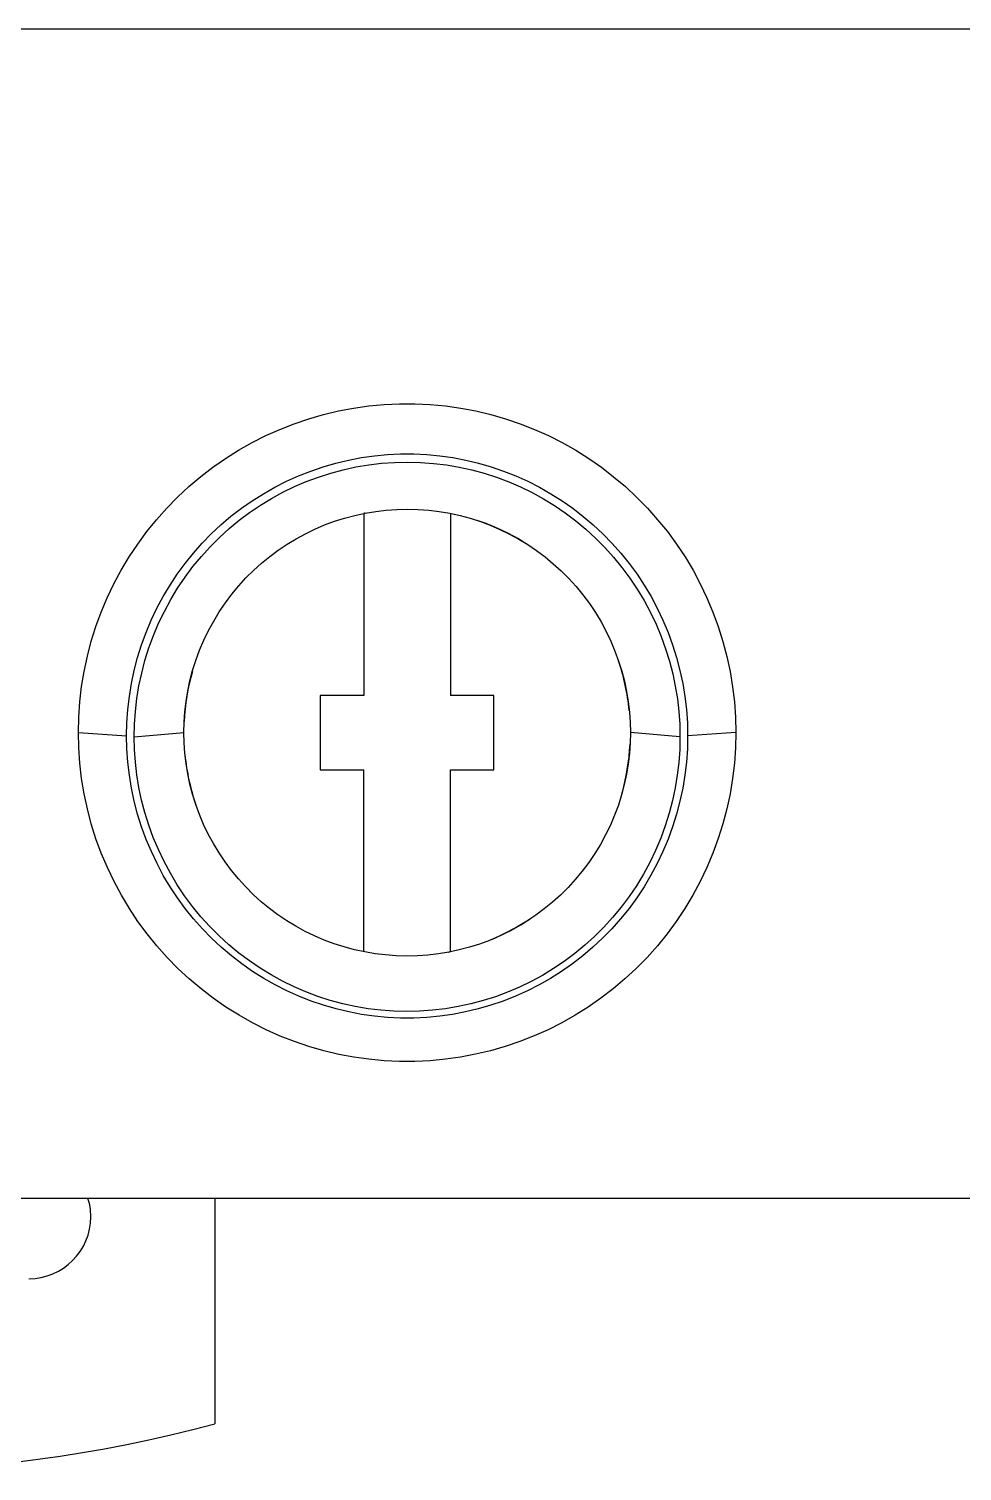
# Model space of a CAD drawing. Header units: millimetres. Extents: x 1019 to 1519, y 1262 to 1448.
# Drawn here: x 1197.775 to 1199.28, y 1263.732 to 1266.056 of the extents above; entities that cross this region are included whole.
import ezdxf

# ---------------------------------------------------------------- set-up
doc = ezdxf.new("R2010")
doc.units = ezdxf.units.MM

msp = doc.modelspace()

# ---------------------------------------------------------------- linework, layer by layer
for p, q in [((1195.6949, 1266.0559), (1202.8649, 1266.0559)), ((1198.2262, 1265.4276), (1198.25, 1265.4345)), ((1198.25, 1265.4345), (1198.2742, 1265.4402)), ((1198.2742, 1265.4402), (1198.2985, 1265.4448)), ((1198.2985, 1265.4448), (1198.3231, 1265.4483)), ((1198.3231, 1265.4483), (1198.3478, 1265.4506)), ((1198.3478, 1265.4506), (1198.3726, 1265.4518)), ((1198.3726, 1265.4518), (1198.3974, 1265.4518)), ((1198.3974, 1265.4518), (1198.4221, 1265.4506)), ((1198.4221, 1265.4506), (1198.4468, 1265.4483)), ((1198.4468, 1265.4483), (1198.4714, 1265.4448)), ((1198.4714, 1265.4448), (1198.4958, 1265.4402)), ((1198.4958, 1265.4402), (1198.5199, 1265.4345)), ((1198.5199, 1265.4345), (1198.5437, 1265.4276)), ((1198.157, 1265.4004), (1198.1796, 1265.4105)), ((1198.1796, 1265.4105), (1198.2027, 1265.4196)), ((1198.2027, 1265.4196), (1198.2262, 1265.4276)), ((1198.5437, 1265.4276), (1198.5672, 1265.4196)), ((1198.5672, 1265.4196), (1198.5903, 1265.4105)), ((1198.5903, 1265.4105), (1198.613, 1265.4004)), ((1198.1132, 1265.377), (1198.1348, 1265.3892)), ((1198.1348, 1265.3892), (1198.157, 1265.4004)), ((1198.613, 1265.4004), (1198.6351, 1265.3892)), ((1198.6351, 1265.3892), (1198.6567, 1265.3769)), ((1198.0718, 1265.3495), (1198.0922, 1265.3637)), ((1198.0922, 1265.3637), (1198.1132, 1265.377)), ((1198.2698, 1265.3561), (1198.2904, 1265.3611)), ((1198.2904, 1265.3611), (1198.3112, 1265.365)), ((1198.3112, 1265.365), (1198.3322, 1265.368)), ((1198.3322, 1265.368), (1198.3532, 1265.37)), ((1198.3532, 1265.37), (1198.3744, 1265.371)), ((1198.3744, 1265.371), (1198.3955, 1265.371)), ((1198.3955, 1265.371), (1198.4167, 1265.37)), ((1198.4167, 1265.37), (1198.4377, 1265.368)), ((1198.4377, 1265.368), (1198.4587, 1265.365)), ((1198.4587, 1265.365), (1198.4795, 1265.361)), ((1198.4795, 1265.361), (1198.5001, 1265.3561)), ((1198.6567, 1265.3769), (1198.6777, 1265.3637)), ((1198.6777, 1265.3637), (1198.6981, 1265.3495)), ((1198.0521, 1265.3344), (1198.0718, 1265.3495)), ((1198.2097, 1265.3356), (1198.2294, 1265.3434)), ((1198.2294, 1265.3434), (1198.2495, 1265.3502)), ((1198.2419, 1265.3337), (1198.2618, 1265.3401)), ((1198.2495, 1265.3502), (1198.2698, 1265.3561)), ((1198.2618, 1265.3401), (1198.282, 1265.3455)), ((1198.282, 1265.3455), (1198.3024, 1265.3499)), ((1198.3024, 1265.3499), (1198.323, 1265.3534)), ((1198.323, 1265.3534), (1198.3438, 1265.3558)), ((1198.3438, 1265.3558), (1198.3647, 1265.3573)), ((1198.3647, 1265.3573), (1198.3857, 1265.3578)), ((1198.3857, 1265.3578), (1198.4066, 1265.3572)), ((1198.4066, 1265.3572), (1198.4275, 1265.3557)), ((1198.4275, 1265.3557), (1198.4483, 1265.3532)), ((1198.4483, 1265.3532), (1198.4689, 1265.3496)), ((1198.4689, 1265.3496), (1198.4892, 1265.3452)), ((1198.4892, 1265.3452), (1198.5094, 1265.3397)), ((1198.5001, 1265.3561), (1198.5204, 1265.3502)), ((1198.5094, 1265.3397), (1198.5292, 1265.3333)), ((1198.5204, 1265.3502), (1198.5405, 1265.3434)), ((1198.5405, 1265.3434), (1198.5602, 1265.3356)), ((1198.6981, 1265.3495), (1198.7178, 1265.3343)), ((1198.0149, 1265.3014), (1198.0331, 1265.3183)), ((1198.0331, 1265.3183), (1198.0521, 1265.3344)), ((1198.1531, 1265.3069), (1198.1715, 1265.3173)), ((1198.1715, 1265.3173), (1198.1904, 1265.3269)), ((1198.1845, 1265.3092), (1198.2032, 1265.3183)), ((1198.1904, 1265.3269), (1198.2097, 1265.3356)), ((1198.2032, 1265.3183), (1198.2224, 1265.3265)), ((1198.2224, 1265.3265), (1198.2419, 1265.3337)), ((1198.5292, 1265.3333), (1198.5487, 1265.326)), ((1198.5487, 1265.326), (1198.5678, 1265.3177)), ((1198.5602, 1265.3356), (1198.5795, 1265.3269)), ((1198.5678, 1265.3177), (1198.5865, 1265.3086)), ((1198.5795, 1265.3269), (1198.5984, 1265.3173)), ((1198.5984, 1265.3173), (1198.6168, 1265.3068)), ((1198.7178, 1265.3343), (1198.7368, 1265.3183)), ((1198.7368, 1265.3183), (1198.755, 1265.3013)), ((1197.9975, 1265.2836), (1198.0149, 1265.3014)), ((1198.1177, 1265.2834), (1198.1351, 1265.2955)), ((1198.1351, 1265.2955), (1198.1531, 1265.3069)), ((1198.1483, 1265.2884), (1198.1662, 1265.2992)), ((1198.1662, 1265.2992), (1198.1845, 1265.3092)), ((1198.5865, 1265.3086), (1198.6048, 1265.2985)), ((1198.6048, 1265.2985), (1198.6226, 1265.2876)), ((1198.6168, 1265.3068), (1198.6348, 1265.2955)), ((1198.6348, 1265.2955), (1198.6522, 1265.2833)), ((1198.755, 1265.3013), (1198.7724, 1265.2836)), ((1197.981, 1265.265), (1197.9975, 1265.2836)), ((1198.0848, 1265.2566), (1198.1009, 1265.2704)), ((1198.1009, 1265.2704), (1198.1177, 1265.2834)), ((1198.1142, 1265.2641), (1198.131, 1265.2766)), ((1198.131, 1265.2766), (1198.1483, 1265.2884)), ((1198.2679, 1265.2624), (1198.2842, 1265.2675)), ((1198.2842, 1265.2675), (1198.3007, 1265.2719)), ((1198.3007, 1265.2719), (1198.3174, 1265.2755)), ((1198.3149, 1265.2751), (1198.3149, 1264.9819)), ((1198.3174, 1265.2755), (1198.3343, 1265.2783)), ((1198.3343, 1265.2783), (1198.3513, 1265.2803)), ((1198.3513, 1265.2803), (1198.3684, 1265.2815)), ((1198.3684, 1265.2815), (1198.3855, 1265.2819)), ((1198.3855, 1265.2819), (1198.4027, 1265.2815)), ((1198.4027, 1265.2815), (1198.4198, 1265.2802)), ((1198.4198, 1265.2802), (1198.4367, 1265.2782)), ((1198.4367, 1265.2782), (1198.4536, 1265.2753)), ((1198.4536, 1265.2753), (1198.4703, 1265.2717)), ((1198.4549, 1265.2751), (1198.4549, 1264.9819)), ((1198.4703, 1265.2717), (1198.4867, 1265.2672)), ((1198.4867, 1265.2672), (1198.503, 1265.262)), ((1198.6226, 1265.2876), (1198.64, 1265.2758)), ((1198.64, 1265.2758), (1198.6568, 1265.2632)), ((1198.6522, 1265.2833), (1198.669, 1265.2703)), ((1198.669, 1265.2703), (1198.6851, 1265.2566)), ((1198.7724, 1265.2836), (1198.7889, 1265.265)), ((1197.9506, 1265.2257), (1197.9653, 1265.2457)), ((1197.9653, 1265.2457), (1197.981, 1265.265)), ((1198.0692, 1265.2421), (1198.0848, 1265.2566)), ((1198.0824, 1265.2365), (1198.098, 1265.2507)), ((1198.098, 1265.2507), (1198.1142, 1265.2641)), ((1198.2209, 1265.2424), (1198.2363, 1265.2498)), ((1198.2363, 1265.2498), (1198.2519, 1265.2565)), ((1198.2519, 1265.2565), (1198.2679, 1265.2624)), ((1198.503, 1265.262), (1198.5189, 1265.2561)), ((1198.5189, 1265.2561), (1198.5345, 1265.2494)), ((1198.5345, 1265.2494), (1198.5499, 1265.2419)), ((1198.6568, 1265.2632), (1198.673, 1265.2497)), ((1198.673, 1265.2497), (1198.6886, 1265.2354)), ((1198.6851, 1265.2566), (1198.7007, 1265.2421)), ((1198.7889, 1265.265), (1198.8046, 1265.2457)), ((1198.8046, 1265.2457), (1198.8193, 1265.2256)), ((1197.9368, 1265.2049), (1197.9506, 1265.2257)), ((1198.0403, 1265.211), (1198.0544, 1265.2269)), ((1198.0531, 1265.2058), (1198.0674, 1265.2215)), ((1198.0544, 1265.2269), (1198.0692, 1265.2421)), ((1198.0674, 1265.2215), (1198.0824, 1265.2365)), ((1198.1772, 1265.2159), (1198.1914, 1265.2255)), ((1198.1914, 1265.2255), (1198.206, 1265.2343)), ((1198.206, 1265.2343), (1198.2209, 1265.2424)), ((1198.5499, 1265.2419), (1198.5648, 1265.2338)), ((1198.5648, 1265.2338), (1198.5794, 1265.2249)), ((1198.5794, 1265.2249), (1198.5936, 1265.2153)), ((1198.6886, 1265.2354), (1198.7036, 1265.2204)), ((1198.7007, 1265.2421), (1198.7155, 1265.2268)), ((1198.7155, 1265.2268), (1198.7296, 1265.2109)), ((1198.8193, 1265.2256), (1198.8331, 1265.2049)), ((1197.924, 1265.1836), (1197.9368, 1265.2049)), ((1198.0269, 1265.1944), (1198.0403, 1265.211)), ((1198.0395, 1265.1894), (1198.0531, 1265.2058)), ((1198.1501, 1265.1948), (1198.1634, 1265.2057)), ((1198.1634, 1265.2057), (1198.1772, 1265.2159)), ((1198.5936, 1265.2153), (1198.6074, 1265.205)), ((1198.6074, 1265.205), (1198.6206, 1265.194)), ((1198.7036, 1265.2204), (1198.7179, 1265.2045)), ((1198.7179, 1265.2045), (1198.7314, 1265.188)), ((1198.7296, 1265.2109), (1198.743, 1265.1944)), ((1198.8331, 1265.2049), (1198.8459, 1265.1835)), ((1197.9122, 1265.1616), (1197.924, 1265.1836)), ((1198.0026, 1265.1594), (1198.0143, 1265.1772)), ((1198.0143, 1265.1772), (1198.0269, 1265.1944)), ((1198.0268, 1265.1722), (1198.0395, 1265.1894)), ((1198.1251, 1265.1711), (1198.1374, 1265.1833)), ((1198.1374, 1265.1833), (1198.1501, 1265.1948)), ((1198.6206, 1265.194), (1198.6334, 1265.1824)), ((1198.6334, 1265.1824), (1198.6457, 1265.1702)), ((1198.7314, 1265.188), (1198.7441, 1265.1708)), ((1198.743, 1265.1944), (1198.7556, 1265.1772)), ((1198.7556, 1265.1772), (1198.7673, 1265.1594)), ((1198.8459, 1265.1835), (1198.8577, 1265.1616)), ((1197.9015, 1265.1391), (1197.9122, 1265.1616)), ((1197.9916, 1265.1411), (1198.0026, 1265.1594)), ((1198.0037, 1265.1362), (1198.0148, 1265.1545)), ((1198.0148, 1265.1545), (1198.0268, 1265.1722)), ((1198.1023, 1265.1449), (1198.1134, 1265.1583)), ((1198.1134, 1265.1583), (1198.1251, 1265.1711)), ((1198.6457, 1265.1702), (1198.6573, 1265.1573)), ((1198.6573, 1265.1573), (1198.6684, 1265.1438)), ((1198.7441, 1265.1708), (1198.756, 1265.153)), ((1198.756, 1265.153), (1198.767, 1265.1346)), ((1198.7673, 1265.1594), (1198.7783, 1265.1411)), ((1198.8577, 1265.1616), (1198.8684, 1265.1391)), ((1197.8918, 1265.1162), (1197.9015, 1265.1391)), ((1197.9816, 1265.1223), (1197.9916, 1265.1411)), ((1197.9935, 1265.1173), (1198.0037, 1265.1362)), ((1198.0821, 1265.1166), (1198.0919, 1265.131)), ((1198.0919, 1265.131), (1198.1023, 1265.1449)), ((1198.6684, 1265.1438), (1198.6788, 1265.1298)), ((1198.6788, 1265.1298), (1198.6886, 1265.1154)), ((1198.767, 1265.1346), (1198.7771, 1265.1157)), ((1198.7783, 1265.1411), (1198.7883, 1265.1223)), ((1198.8684, 1265.1391), (1198.8781, 1265.1161)), ((1197.8832, 1265.0928), (1197.8918, 1265.1162)), ((1197.9724, 1265.1031), (1197.9816, 1265.1223)), ((1197.9842, 1265.098), (1197.9935, 1265.1173)), ((1198.073, 1265.1017), (1198.0821, 1265.1166)), ((1198.6886, 1265.1154), (1198.6976, 1265.1004)), ((1198.7771, 1265.1157), (1198.7863, 1265.0964)), ((1198.7883, 1265.1223), (1198.7975, 1265.103)), ((1198.8781, 1265.1161), (1198.8867, 1265.0927)), ((1197.8757, 1265.069), (1197.8832, 1265.0928)), ((1197.9568, 1265.0633), (1197.9641, 1265.0834)), ((1197.9641, 1265.0834), (1197.9724, 1265.1031)), ((1197.9759, 1265.0783), (1197.9842, 1265.098)), ((1198.0571, 1265.0706), (1198.0647, 1265.0863)), ((1198.0647, 1265.0863), (1198.073, 1265.1017)), ((1198.6976, 1265.1004), (1198.7058, 1265.085)), ((1198.7058, 1265.085), (1198.7133, 1265.0693)), ((1198.7863, 1265.0964), (1198.7945, 1265.0768)), ((1198.7975, 1265.103), (1198.8057, 1265.0833)), ((1198.8057, 1265.0833), (1198.8131, 1265.0633)), ((1198.8867, 1265.0927), (1198.8941, 1265.0689)), ((1197.8694, 1265.0449), (1197.8757, 1265.069)), ((1197.9504, 1265.0429), (1197.9568, 1265.0633)), ((1197.9622, 1265.0381), (1197.9686, 1265.0583)), ((1197.9686, 1265.0583), (1197.9759, 1265.0783)), ((1198.0503, 1265.0546), (1198.0571, 1265.0706)), ((1198.7133, 1265.0693), (1198.7201, 1265.0534)), ((1198.7945, 1265.0768), (1198.8017, 1265.0569)), ((1198.8131, 1265.0633), (1198.8195, 1265.0429)), ((1198.8941, 1265.0689), (1198.9005, 1265.0448)), ((1197.8642, 1265.0205), (1197.8694, 1265.0449)), ((1197.945, 1265.0222), (1197.9504, 1265.0429)), ((1197.9569, 1265.0177), (1197.9622, 1265.0381)), ((1198.0391, 1265.0219), (1198.0443, 1265.0383)), ((1198.0443, 1265.0383), (1198.0503, 1265.0546)), ((1198.7201, 1265.0534), (1198.726, 1265.0372)), ((1198.726, 1265.0372), (1198.7311, 1265.021)), ((1198.8017, 1265.0569), (1198.808, 1265.0369)), ((1198.808, 1265.0369), (1198.8132, 1265.0168)), ((1198.8195, 1265.0429), (1198.8249, 1265.0222)), ((1198.9005, 1265.0448), (1198.9057, 1265.0205)), ((1197.8601, 1264.996), (1197.8642, 1265.0205)), ((1197.9405, 1265.0013), (1197.945, 1265.0222)), ((1197.9525, 1264.9972), (1197.9569, 1265.0177)), ((1198.0347, 1265.0053), (1198.0391, 1265.0219)), ((1198.7311, 1265.021), (1198.7353, 1265.0046)), ((1198.8132, 1265.0168), (1198.8174, 1264.9965)), ((1198.8249, 1265.0222), (1198.8293, 1265.0013)), ((1198.9057, 1265.0205), (1198.9097, 1264.9959)), ((1197.8572, 1264.9713), (1197.8601, 1264.996)), ((1197.9371, 1264.9803), (1197.9405, 1265.0013)), ((1197.9492, 1264.9767), (1197.9525, 1264.9972)), ((1198.0284, 1264.972), (1198.0312, 1264.9887)), ((1198.0312, 1264.9887), (1198.0347, 1265.0053)), ((1198.7353, 1265.0046), (1198.7388, 1264.9881)), ((1198.8174, 1264.9965), (1198.8207, 1264.9762)), ((1198.8293, 1265.0013), (1198.8328, 1264.9803)), ((1198.9097, 1264.9959), (1198.9126, 1264.9713)), ((1197.8555, 1264.9466), (1197.8572, 1264.9713)), ((1197.9346, 1264.9591), (1197.9371, 1264.9803)), ((1197.9468, 1264.9561), (1197.9492, 1264.9767)), ((1198.0265, 1264.9553), (1198.0284, 1264.972)), ((1198.2449, 1264.9819), (1198.2449, 1264.8619)), ((1198.3149, 1264.9819), (1198.2449, 1264.9819)), ((1198.5249, 1264.9819), (1198.4549, 1264.9819)), ((1198.5249, 1264.8619), (1198.5249, 1264.9819)), ((1198.7388, 1264.9881), (1198.7415, 1264.9716)), ((1198.7415, 1264.9716), (1198.7434, 1264.955)), ((1198.8207, 1264.9762), (1198.8231, 1264.9559)), ((1198.8328, 1264.9803), (1198.8353, 1264.9591)), ((1198.9126, 1264.9713), (1198.9144, 1264.9466)), ((1197.8549, 1264.9219), (1197.8555, 1264.9466)), ((1197.9331, 1264.9379), (1197.9346, 1264.9591)), ((1197.9454, 1264.9356), (1197.9468, 1264.9561)), ((1198.0253, 1264.9386), (1198.0265, 1264.9553)), ((1198.7434, 1264.955), (1198.7445, 1264.9385)), ((1198.8231, 1264.9559), (1198.8245, 1264.9355)), ((1198.8353, 1264.9591), (1198.8368, 1264.9379)), ((1198.9144, 1264.9466), (1198.9149, 1264.9219)), ((1197.8555, 1264.8973), (1197.8549, 1264.9219)), ((1197.8549, 1264.9219), (1197.9326, 1264.9168)), ((1197.9326, 1264.9168), (1197.9331, 1264.9379)), ((1197.9449, 1264.9152), (1197.9454, 1264.9356)), ((1197.9449, 1264.9152), (1198.0249, 1264.9219)), ((1198.0249, 1264.9219), (1198.0253, 1264.9386)), ((1198.0253, 1264.9053), (1198.0249, 1264.9219)), ((1198.7445, 1264.9385), (1198.7449, 1264.9219)), ((1198.7449, 1264.9219), (1198.7445, 1264.9052)), ((1198.8249, 1264.9152), (1198.7449, 1264.9219)), ((1198.8245, 1264.9355), (1198.8249, 1264.9152)), ((1198.8368, 1264.9379), (1198.8372, 1264.9168)), ((1198.9149, 1264.9219), (1198.8372, 1264.9168)), ((1198.9149, 1264.9219), (1198.9144, 1264.8973)), ((1197.8572, 1264.8727), (1197.8555, 1264.8973)), ((1197.9331, 1264.8957), (1197.9326, 1264.9168)), ((1197.9346, 1264.8745), (1197.9331, 1264.8957)), ((1197.9454, 1264.8947), (1197.945, 1264.9152)), ((1198.0265, 1264.8887), (1198.0253, 1264.9053)), ((1198.7445, 1264.9052), (1198.7434, 1264.8885)), ((1198.8249, 1264.9152), (1198.8245, 1264.8946)), ((1198.8368, 1264.8957), (1198.8353, 1264.8745)), ((1198.8372, 1264.9168), (1198.8368, 1264.8957)), ((1198.9144, 1264.8973), (1198.9127, 1264.8727)), ((1197.8601, 1264.848), (1197.8572, 1264.8727)), ((1197.937, 1264.8534), (1197.9346, 1264.8745)), ((1197.9468, 1264.8743), (1197.9454, 1264.8947)), ((1197.9492, 1264.8539), (1197.9468, 1264.8743)), ((1198.0284, 1264.8721), (1198.0265, 1264.8887)), ((1198.0311, 1264.8555), (1198.0284, 1264.8721)), ((1198.7434, 1264.8885), (1198.7414, 1264.8717)), ((1198.823, 1264.874), (1198.8206, 1264.8534)), ((1198.8245, 1264.8946), (1198.823, 1264.874)), ((1198.8353, 1264.8745), (1198.8328, 1264.8534)), ((1198.9127, 1264.8727), (1198.9098, 1264.848)), ((1197.9405, 1264.8323), (1197.937, 1264.8534)), ((1197.9525, 1264.8335), (1197.9492, 1264.8539)), ((1198.0346, 1264.839), (1198.0311, 1264.8555)), ((1198.2449, 1264.8619), (1198.3149, 1264.8619)), ((1198.3149, 1264.5688), (1198.3149, 1264.8619)), ((1198.4549, 1264.5688), (1198.4549, 1264.8619)), ((1198.4549, 1264.8619), (1198.5249, 1264.8619)), ((1198.7387, 1264.855), (1198.7351, 1264.8383)), ((1198.7414, 1264.8717), (1198.7387, 1264.855)), ((1198.8206, 1264.8534), (1198.8173, 1264.8328)), ((1198.8328, 1264.8534), (1198.8293, 1264.8323)), ((1197.8642, 1264.8235), (1197.8601, 1264.848)), ((1197.945, 1264.8113), (1197.9405, 1264.8323)), ((1197.9568, 1264.8132), (1197.9525, 1264.8335)), ((1198.0389, 1264.8225), (1198.0346, 1264.839)), ((1198.7351, 1264.8383), (1198.7307, 1264.8216)), ((1198.8173, 1264.8328), (1198.8129, 1264.8123)), ((1198.8293, 1264.8323), (1198.8249, 1264.8113)), ((1198.9098, 1264.848), (1198.9057, 1264.8235)), ((1197.8694, 1264.7991), (1197.8642, 1264.8235)), ((1197.9504, 1264.7906), (1197.945, 1264.8113)), ((1197.962, 1264.793), (1197.9568, 1264.8132)), ((1198.044, 1264.8062), (1198.0389, 1264.8225)), ((1198.05, 1264.79), (1198.044, 1264.8062)), ((1198.7255, 1264.8052), (1198.7194, 1264.7889)), ((1198.7307, 1264.8216), (1198.7255, 1264.8052)), ((1198.8129, 1264.8123), (1198.8075, 1264.7919)), ((1198.8249, 1264.8113), (1198.8195, 1264.7906)), ((1198.9057, 1264.8235), (1198.9005, 1264.7991)), ((1197.8757, 1264.7749), (1197.8694, 1264.7991)), ((1197.9568, 1264.7701), (1197.9504, 1264.7906)), ((1197.9683, 1264.7729), (1197.962, 1264.793)), ((1198.0567, 1264.7741), (1198.05, 1264.79)), ((1198.7194, 1264.7889), (1198.7126, 1264.7728)), ((1198.8075, 1264.7919), (1198.8011, 1264.7716)), ((1198.8195, 1264.7906), (1198.8131, 1264.7701)), ((1198.9005, 1264.7991), (1198.8941, 1264.7749)), ((1197.8832, 1264.751), (1197.8757, 1264.7749)), ((1197.9642, 1264.7499), (1197.9568, 1264.7701)), ((1197.9755, 1264.753), (1197.9683, 1264.7729)), ((1198.0643, 1264.7584), (1198.0567, 1264.7741)), ((1198.0726, 1264.743), (1198.0643, 1264.7584)), ((1198.705, 1264.7571), (1198.6966, 1264.7418)), ((1198.7126, 1264.7728), (1198.705, 1264.7571)), ((1198.8011, 1264.7716), (1198.7938, 1264.7516)), ((1198.8131, 1264.7701), (1198.8057, 1264.75)), ((1198.8941, 1264.7749), (1198.8866, 1264.7511)), ((1197.8918, 1264.7276), (1197.8832, 1264.751)), ((1197.9725, 1264.7302), (1197.9642, 1264.7499)), ((1197.9838, 1264.7334), (1197.9755, 1264.753)), ((1197.993, 1264.7141), (1197.9838, 1264.7334)), ((1198.0816, 1264.728), (1198.0726, 1264.743)), ((1198.6966, 1264.7418), (1198.6875, 1264.7269)), ((1198.7938, 1264.7516), (1198.7854, 1264.7319)), ((1198.8057, 1264.75), (1198.7974, 1264.7302)), ((1198.8866, 1264.7511), (1198.878, 1264.7276)), ((1197.9016, 1264.7045), (1197.8918, 1264.7276)), ((1197.9817, 1264.7108), (1197.9725, 1264.7302)), ((1197.9918, 1264.6919), (1197.9817, 1264.7108)), ((1198.0032, 1264.6952), (1197.993, 1264.7141)), ((1198.0914, 1264.7135), (1198.0816, 1264.728)), ((1198.1018, 1264.6995), (1198.0914, 1264.7135)), ((1198.6777, 1264.7124), (1198.6672, 1264.6985)), ((1198.6875, 1264.7269), (1198.6777, 1264.7124)), ((1198.7761, 1264.7125), (1198.7659, 1264.6937)), ((1198.7854, 1264.7319), (1198.7761, 1264.7125)), ((1198.7882, 1264.7109), (1198.7781, 1264.692)), ((1198.7974, 1264.7302), (1198.7882, 1264.7109)), ((1198.878, 1264.7276), (1198.8683, 1264.7046)), ((1197.9123, 1264.682), (1197.9016, 1264.7045)), ((1198.0028, 1264.6735), (1197.9918, 1264.6919)), ((1198.0142, 1264.6768), (1198.0032, 1264.6952)), ((1198.1129, 1264.6861), (1198.1018, 1264.6995)), ((1198.6672, 1264.6985), (1198.6561, 1264.6851)), ((1198.7659, 1264.6937), (1198.7547, 1264.6753)), ((1198.7781, 1264.692), (1198.7671, 1264.6736)), ((1198.8683, 1264.7046), (1198.8575, 1264.682)), ((1197.9242, 1264.66), (1197.9123, 1264.682)), ((1198.0146, 1264.6557), (1198.0028, 1264.6735)), ((1198.0261, 1264.6589), (1198.0142, 1264.6768)), ((1198.1246, 1264.6733), (1198.1129, 1264.6861)), ((1198.1369, 1264.661), (1198.1246, 1264.6733)), ((1198.6444, 1264.6723), (1198.6321, 1264.6602)), ((1198.6561, 1264.6851), (1198.6444, 1264.6723)), ((1198.7547, 1264.6753), (1198.7427, 1264.6576)), ((1198.7671, 1264.6736), (1198.7553, 1264.6557)), ((1198.8575, 1264.682), (1198.8457, 1264.66)), ((1197.937, 1264.6386), (1197.9242, 1264.66)), ((1198.0272, 1264.6384), (1198.0146, 1264.6557)), ((1198.0389, 1264.6418), (1198.0261, 1264.6589)), ((1198.0525, 1264.6252), (1198.0389, 1264.6418)), ((1198.1497, 1264.6494), (1198.1369, 1264.661)), ((1198.163, 1264.6385), (1198.1497, 1264.6494)), ((1198.6193, 1264.6487), (1198.606, 1264.6378)), ((1198.6321, 1264.6602), (1198.6193, 1264.6487)), ((1198.7299, 1264.6405), (1198.7163, 1264.624)), ((1198.7427, 1264.6576), (1198.7299, 1264.6405)), ((1198.7553, 1264.6557), (1198.7427, 1264.6385)), ((1198.8457, 1264.66), (1198.8329, 1264.6386)), ((1197.9509, 1264.6178), (1197.937, 1264.6386)), ((1197.9657, 1264.5977), (1197.9509, 1264.6178)), ((1198.0407, 1264.6218), (1198.0272, 1264.6384)), ((1198.0548, 1264.6059), (1198.0407, 1264.6218)), ((1198.0668, 1264.6094), (1198.0525, 1264.6252)), ((1198.1767, 1264.6282), (1198.163, 1264.6385)), ((1198.1909, 1264.6187), (1198.1767, 1264.6282)), ((1198.2055, 1264.6098), (1198.1909, 1264.6187)), ((1198.578, 1264.6181), (1198.5634, 1264.6093)), ((1198.5922, 1264.6276), (1198.578, 1264.6181)), ((1198.606, 1264.6378), (1198.5922, 1264.6276)), ((1198.7163, 1264.624), (1198.702, 1264.6083)), ((1198.7292, 1264.6218), (1198.7151, 1264.6059)), ((1198.7427, 1264.6385), (1198.7292, 1264.6218)), ((1198.819, 1264.6178), (1198.8042, 1264.5977)), ((1198.8329, 1264.6386), (1198.819, 1264.6178)), ((1197.9814, 1264.5783), (1197.9657, 1264.5977)), ((1198.0697, 1264.5906), (1198.0548, 1264.6059)), ((1198.0818, 1264.5944), (1198.0668, 1264.6094)), ((1198.0974, 1264.5801), (1198.0818, 1264.5944)), ((1198.2205, 1264.6017), (1198.2055, 1264.6098)), ((1198.2358, 1264.5943), (1198.2205, 1264.6017)), ((1198.2514, 1264.5876), (1198.2358, 1264.5943)), ((1198.5331, 1264.5939), (1198.5175, 1264.5872)), ((1198.5485, 1264.6012), (1198.5331, 1264.5939)), ((1198.5634, 1264.6093), (1198.5485, 1264.6012)), ((1198.687, 1264.5934), (1198.6714, 1264.5792)), ((1198.702, 1264.6083), (1198.687, 1264.5934)), ((1198.7151, 1264.6059), (1198.7002, 1264.5906)), ((1198.8042, 1264.5977), (1198.7885, 1264.5784)), ((1197.998, 1264.5597), (1197.9814, 1264.5783)), ((1198.0853, 1264.5761), (1198.0697, 1264.5906)), ((1198.1016, 1264.5623), (1198.0853, 1264.5761)), ((1198.1137, 1264.5667), (1198.0974, 1264.5801)), ((1198.2673, 1264.5817), (1198.2514, 1264.5876)), ((1198.2835, 1264.5765), (1198.2673, 1264.5817)), ((1198.2999, 1264.5721), (1198.2835, 1264.5765)), ((1198.3166, 1264.5685), (1198.2999, 1264.5721)), ((1198.4689, 1264.5719), (1198.4522, 1264.5683)), ((1198.4853, 1264.5762), (1198.4689, 1264.5719)), ((1198.5015, 1264.5813), (1198.4853, 1264.5762)), ((1198.5175, 1264.5872), (1198.5015, 1264.5813)), ((1198.6714, 1264.5792), (1198.6551, 1264.5658)), ((1198.6846, 1264.5761), (1198.6683, 1264.5623)), ((1198.7002, 1264.5906), (1198.6846, 1264.5761)), ((1198.7885, 1264.5784), (1198.7719, 1264.5598)), ((1198.0154, 1264.542), (1197.998, 1264.5597)), ((1198.1184, 1264.5493), (1198.1016, 1264.5623)), ((1198.1305, 1264.5541), (1198.1137, 1264.5667)), ((1198.1358, 1264.5371), (1198.1184, 1264.5493)), ((1198.1478, 1264.5423), (1198.1305, 1264.5541)), ((1198.3334, 1264.5656), (1198.3166, 1264.5685)), ((1198.3503, 1264.5636), (1198.3334, 1264.5656)), ((1198.3673, 1264.5624), (1198.3503, 1264.5636)), ((1198.3844, 1264.5619), (1198.3673, 1264.5624)), ((1198.4014, 1264.5623), (1198.3844, 1264.5619)), ((1198.4185, 1264.5635), (1198.4014, 1264.5623)), ((1198.4354, 1264.5655), (1198.4185, 1264.5635)), ((1198.4522, 1264.5683), (1198.4354, 1264.5655)), ((1198.6383, 1264.5533), (1198.6209, 1264.5416)), ((1198.6515, 1264.5493), (1198.6341, 1264.5372)), ((1198.6551, 1264.5658), (1198.6383, 1264.5533)), ((1198.6683, 1264.5623), (1198.6515, 1264.5493)), ((1198.7719, 1264.5598), (1198.7545, 1264.542)), ((1198.0337, 1264.525), (1198.0154, 1264.542)), ((1198.0527, 1264.509), (1198.0337, 1264.525)), ((1198.1538, 1264.5258), (1198.1358, 1264.5371)), ((1198.1657, 1264.5314), (1198.1478, 1264.5423)), ((1198.1722, 1264.5154), (1198.1538, 1264.5258)), ((1198.184, 1264.5214), (1198.1657, 1264.5314)), ((1198.6031, 1264.5308), (1198.5848, 1264.5209)), ((1198.6161, 1264.5259), (1198.5977, 1264.5154)), ((1198.6209, 1264.5416), (1198.6031, 1264.5308)), ((1198.6341, 1264.5372), (1198.6161, 1264.5259)), ((1198.7362, 1264.5251), (1198.7172, 1264.509)), ((1198.7545, 1264.542), (1198.7362, 1264.5251)), ((1198.0724, 1264.4939), (1198.0527, 1264.509)), ((1198.1911, 1264.5058), (1198.1722, 1264.5154)), ((1198.2027, 1264.5123), (1198.184, 1264.5214)), ((1198.2104, 1264.4971), (1198.1911, 1264.5058)), ((1198.2218, 1264.5041), (1198.2027, 1264.5123)), ((1198.2412, 1264.4968), (1198.2218, 1264.5041)), ((1198.547, 1264.5037), (1198.5275, 1264.4964)), ((1198.5661, 1264.5118), (1198.547, 1264.5037)), ((1198.5788, 1264.5058), (1198.5595, 1264.4972)), ((1198.5848, 1264.5209), (1198.5661, 1264.5118)), ((1198.5977, 1264.5154), (1198.5788, 1264.5058)), ((1198.7172, 1264.509), (1198.6975, 1264.4939)), ((1198.0928, 1264.4797), (1198.0724, 1264.4939)), ((1198.1139, 1264.4665), (1198.0928, 1264.4797)), ((1198.2301, 1264.4894), (1198.2104, 1264.4971)), ((1198.2501, 1264.4826), (1198.2301, 1264.4894)), ((1198.261, 1264.4905), (1198.2412, 1264.4968)), ((1198.2703, 1264.4767), (1198.2501, 1264.4826)), ((1198.2811, 1264.4851), (1198.261, 1264.4905)), ((1198.3014, 1264.4806), (1198.2811, 1264.4851)), ((1198.3219, 1264.4771), (1198.3014, 1264.4806)), ((1198.3426, 1264.4746), (1198.3219, 1264.4771)), ((1198.4672, 1264.4804), (1198.4466, 1264.4769)), ((1198.4875, 1264.4848), (1198.4672, 1264.4804)), ((1198.5076, 1264.4901), (1198.4875, 1264.4848)), ((1198.5198, 1264.4826), (1198.4996, 1264.4768)), ((1198.5275, 1264.4964), (1198.5076, 1264.4901)), ((1198.5398, 1264.4894), (1198.5198, 1264.4826)), ((1198.5595, 1264.4972), (1198.5398, 1264.4894)), ((1198.6771, 1264.4797), (1198.656, 1264.4665)), ((1198.6975, 1264.4939), (1198.6771, 1264.4797)), ((1198.1355, 1264.4543), (1198.1139, 1264.4665)), ((1198.1576, 1264.4431), (1198.1355, 1264.4543)), ((1198.2908, 1264.4719), (1198.2703, 1264.4767)), ((1198.3116, 1264.4679), (1198.2908, 1264.4719)), ((1198.3324, 1264.465), (1198.3116, 1264.4679)), ((1198.3534, 1264.463), (1198.3324, 1264.465)), ((1198.3634, 1264.4731), (1198.3426, 1264.4746)), ((1198.3744, 1264.462), (1198.3534, 1264.463)), ((1198.3842, 1264.4726), (1198.3634, 1264.4731)), ((1198.3955, 1264.462), (1198.3744, 1264.462)), ((1198.4051, 1264.473), (1198.3842, 1264.4726)), ((1198.4165, 1264.463), (1198.3955, 1264.462)), ((1198.4259, 1264.4745), (1198.4051, 1264.473)), ((1198.4375, 1264.465), (1198.4165, 1264.463)), ((1198.4466, 1264.4769), (1198.4259, 1264.4745)), ((1198.4583, 1264.4679), (1198.4375, 1264.465)), ((1198.4791, 1264.4719), (1198.4583, 1264.4679)), ((1198.4996, 1264.4768), (1198.4791, 1264.4719)), ((1198.6344, 1264.4543), (1198.6123, 1264.4432)), ((1198.656, 1264.4665), (1198.6344, 1264.4543)), ((1198.1802, 1264.433), (1198.1576, 1264.4431)), ((1198.2033, 1264.424), (1198.1802, 1264.433)), ((1198.5897, 1264.4331), (1198.5666, 1264.424)), ((1198.6123, 1264.4432), (1198.5897, 1264.4331)), ((1198.2267, 1264.4161), (1198.2033, 1264.424)), ((1198.2505, 1264.4093), (1198.2267, 1264.4161)), ((1198.2746, 1264.4035), (1198.2505, 1264.4093)), ((1198.5194, 1264.4093), (1198.4953, 1264.4036)), ((1198.5432, 1264.4161), (1198.5194, 1264.4093)), ((1198.5666, 1264.424), (1198.5432, 1264.4161)), ((1198.2989, 1264.399), (1198.2746, 1264.4035)), ((1198.3233, 1264.3955), (1198.2989, 1264.399)), ((1198.3479, 1264.3932), (1198.3233, 1264.3955)), ((1198.3726, 1264.3921), (1198.3479, 1264.3932)), ((1198.3973, 1264.3921), (1198.3726, 1264.3921)), ((1198.422, 1264.3932), (1198.3973, 1264.3921)), ((1198.4466, 1264.3955), (1198.422, 1264.3932)), ((1198.471, 1264.399), (1198.4466, 1264.3955)), ((1198.4953, 1264.4036), (1198.471, 1264.399)), ((1195.6949, 1264.1719), (1202.8649, 1264.1719)), ((1198.0749, 1264.1719), (1198.0749, 1263.8084))]:
    msp.add_line(p, q)
for centre, radius, start, end in [((1198.3849, 1264.9219), 0.36, 100.8405, 101.1543), ((1198.3849, 1264.9219), 0.36, 58.664, 71.739), ((1198.3849, 1264.9219), 0.36, 5.7004, 18.7769), ((1198.3849, 1264.9219), 0.36, 164.0973, 177.1062), ((1198.3849, 1264.9219), 0.36, 344.0146, 357.0595), ((1198.3849, 1264.9219), 0.36, 185.7537, 198.8652), ((1198.3849, 1264.9219), 0.36, 314.7316, 315.3754), ((1198.3849, 1264.9219), 0.36, 292.2838, 303.4583), ((1198.3849, 1264.9219), 0.36, 280.7439, 281.1129), ((1197.7749, 1264.1419), 0.1, 0, 17.4576), ((1197.7749, 1264.1419), 0.1, 270, 0), ((1197.4999, 1265.9319), 2.2, 254.849, 285.151)]:
    msp.add_arc(centre, radius, start, end)

doc.saveas('drawing.dxf')
